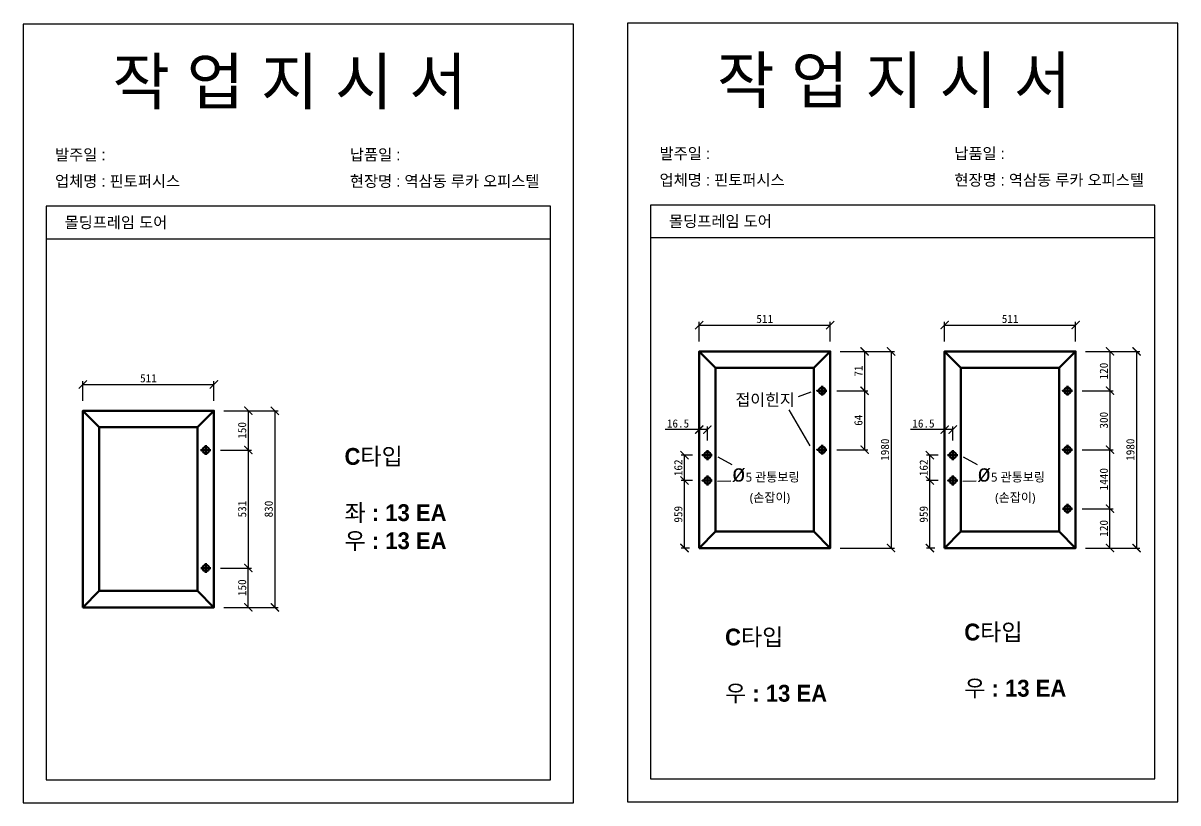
# Model space of a CAD drawing. Header units: millimetres. Extents: x -44117 to 256353, y -2095463 to 65325.
# Drawn here: x 5737 to 9262, y -18639 to -16260 of the extents above; entities that cross this region are included whole.
import ezdxf

# ---------------------------------------------------------------- set-up
doc = ezdxf.new("R2010")
doc.units = ezdxf.units.MM
doc.header["$LTSCALE"] = 10
doc.layers.add('Layer1', color=7, linetype='Continuous', lineweight=70)
doc.dimstyles.new('ISO-25', dxfattribs={"dimtxt": 2.5, "dimasz": 2.5, "dimexe": 1, "dimexo": 1, "dimtad": 1, "dimtxsty": 'Standard', "dimblk": 'ARCHTICK', "dimcen": 2.5, "dimadec": 0, "dimazin": 0, "dimtfac": 1, "dimtmove": 0, "dimatfit": 3, "dimfxl": 0, "dimarcsym": 0})

# ---------------------------------------------------------------- blocks, each defined once
blk = doc.blocks.new('_ArchTick')
at = {"color": 0, "linetype": 'ByBlock', "const_width": 0.15}
blk.add_lwpolyline([(-0.5, -0.5), (0.5, 0.5)], dxfattribs=at)
blk = doc.blocks.new('*D564')
at = {"color": 0, "lineweight": -2}
for p, q in [((5919.8, -17412.6), (5919.8, -17352.4)), ((5919.8, -17362.4), (6319.8, -17362.4)), ((6319.8, -17412.6), (6319.8, -17352.4))]:
    blk.add_line(p, q, dxfattribs=at)
at = {"layer": 'Defpoints', "color": 0}
for p in [(6319.8, -17362.4), (5919.8, -17442.6), (6319.8, -17442.6)]:
    blk.add_point(p, dxfattribs=at)
at = {"color": 0, "lineweight": -2, "xscale": 25, "yscale": 25, "zscale": 25, "rotation": 180}
blk.add_blockref('_ArchTick', (5919.8, -17362.4), dxfattribs=at)
at = {"color": 0, "lineweight": -2, "xscale": 25, "yscale": 25, "zscale": 25}
blk.add_blockref('_ArchTick', (6319.8, -17362.4), dxfattribs=at)
at = {"color": 0, "insert": (6119.8, -17343.6), "char_height": 25, "attachment_point": 5}
blk.add_mtext('511', dxfattribs=at)
blk = doc.blocks.new('*D565')
at = {"color": 0, "lineweight": -2}
for p, q in [((6339.8, -17922.6), (6434.7, -17922.6)), ((6424.7, -18042.6), (6424.7, -17922.6)), ((6349.8, -18042.6), (6434.7, -18042.6))]:
    blk.add_line(p, q, dxfattribs=at)
at = {"layer": 'Defpoints', "color": 0}
for p in [(6309.8, -17922.6), (6424.7, -17922.6), (6319.8, -18042.6)]:
    blk.add_point(p, dxfattribs=at)
at = {"color": 0, "lineweight": -2, "xscale": 25, "yscale": 25, "zscale": 25}
for p, rotation in [((6424.7, -17922.6), 90), ((6424.7, -18042.6), 270)]:
    blk.add_blockref('_ArchTick', p, dxfattribs=dict(at, rotation=rotation))
at = {"color": 0, "insert": (6405.9, -17982.6), "char_height": 25, "attachment_point": 5, "rotation": 90}
blk.add_mtext('150', dxfattribs=at)
blk = doc.blocks.new('*D546')
at = {"color": 0, "lineweight": -2}
for p, q in [((6349.8, -17442.6), (6434.7, -17442.6)), ((6424.7, -17442.6), (6424.7, -17562.6)), ((6339.8, -17562.6), (6434.7, -17562.6))]:
    blk.add_line(p, q, dxfattribs=at)
at = {"layer": 'Defpoints', "color": 0}
for p in [(6319.8, -17442.6), (6309.8, -17562.6), (6424.7, -17562.6)]:
    blk.add_point(p, dxfattribs=at)
at = {"color": 0, "lineweight": -2, "xscale": 25, "yscale": 25, "zscale": 25}
for p, rotation in [((6424.7, -17442.6), 90), ((6424.7, -17562.6), 270)]:
    blk.add_blockref('_ArchTick', p, dxfattribs=dict(at, rotation=rotation))
at = {"color": 0, "insert": (6405.9, -17502.6), "char_height": 25, "attachment_point": 5, "rotation": 90}
blk.add_mtext('150', dxfattribs=at)
blk = doc.blocks.new('*D547')
at = {"color": 0, "lineweight": -2}
for p, q in [((6349.8, -17442.6), (6515.7, -17442.6)), ((6505.7, -17442.6), (6505.7, -18042.6)), ((6349.8, -18042.6), (6515.7, -18042.6))]:
    blk.add_line(p, q, dxfattribs=at)
at = {"layer": 'Defpoints', "color": 0}
for p in [(6319.8, -17442.6), (6319.8, -18042.6), (6505.7, -18042.6)]:
    blk.add_point(p, dxfattribs=at)
at = {"color": 0, "lineweight": -2, "xscale": 25, "yscale": 25, "zscale": 25}
for p, rotation in [((6505.7, -17442.6), 90), ((6505.7, -18042.6), 270)]:
    blk.add_blockref('_ArchTick', p, dxfattribs=dict(at, rotation=rotation))
at = {"color": 0, "insert": (6487, -17742.6), "char_height": 25, "attachment_point": 5, "rotation": 90}
blk.add_mtext('830', dxfattribs=at)
blk = doc.blocks.new('*D566')
at = {"color": 0, "lineweight": -2}
for p, q in [((6339.8, -17562.6), (6434.7, -17562.6)), ((6424.7, -17562.6), (6424.7, -17922.6)), ((6339.8, -17922.6), (6434.7, -17922.6))]:
    blk.add_line(p, q, dxfattribs=at)
at = {"layer": 'Defpoints', "color": 0}
for p in [(6309.8, -17562.6), (6309.8, -17922.6), (6424.7, -17922.6)]:
    blk.add_point(p, dxfattribs=at)
at = {"color": 0, "lineweight": -2, "xscale": 25, "yscale": 25, "zscale": 25}
for p, rotation in [((6424.7, -17562.6), 90), ((6424.7, -17922.6), 270)]:
    blk.add_blockref('_ArchTick', p, dxfattribs=dict(at, rotation=rotation))
at = {"color": 0, "insert": (6405.9, -17742.6), "char_height": 25, "attachment_point": 5, "rotation": 90}
blk.add_mtext('531', dxfattribs=at)
blk = doc.blocks.new('*D567')
at = {"color": 0, "lineweight": -2}
for p, q in [((7801.1, -17231.5), (7801.1, -17171.2)), ((7801.1, -17181.2), (8201.1, -17181.2)), ((8201.1, -17231.5), (8201.1, -17171.2))]:
    blk.add_line(p, q, dxfattribs=at)
at = {"layer": 'Defpoints', "color": 0}
for p in [(8201.1, -17181.2), (7801.1, -17261.5), (8201.1, -17261.5)]:
    blk.add_point(p, dxfattribs=at)
at = {"color": 0, "lineweight": -2, "xscale": 25, "yscale": 25, "zscale": 25, "rotation": 180}
blk.add_blockref('_ArchTick', (7801.1, -17181.2), dxfattribs=at)
at = {"color": 0, "lineweight": -2, "xscale": 25, "yscale": 25, "zscale": 25}
blk.add_blockref('_ArchTick', (8201.1, -17181.2), dxfattribs=at)
at = {"color": 0, "insert": (8001.1, -17162.5), "char_height": 25, "attachment_point": 5}
blk.add_mtext('511', dxfattribs=at)
blk = doc.blocks.new('*D548')
at = {"color": 0, "lineweight": -2}
for p, q in [((8231.1, -17261.5), (8316, -17261.5)), ((8306, -17261.5), (8306, -17381.5)), ((8221.1, -17381.5), (8316, -17381.5))]:
    blk.add_line(p, q, dxfattribs=at)
at = {"layer": 'Defpoints', "color": 0}
for p in [(8201.1, -17261.5), (8191.1, -17381.5), (8306, -17381.5)]:
    blk.add_point(p, dxfattribs=at)
at = {"color": 0, "lineweight": -2, "xscale": 25, "yscale": 25, "zscale": 25}
for p, rotation in [((8306, -17261.5), 90), ((8306, -17381.5), 270)]:
    blk.add_blockref('_ArchTick', p, dxfattribs=dict(at, rotation=rotation))
at = {"color": 0, "insert": (8287.2, -17321.5), "char_height": 25, "attachment_point": 5, "rotation": 90}
blk.add_mtext('71', dxfattribs=at)
blk = doc.blocks.new('*D549')
at = {"color": 0, "lineweight": -2}
for p, q in [((8231.1, -17261.5), (8397, -17261.5)), ((8387, -17261.5), (8387, -17861.5)), ((8231.1, -17861.5), (8397, -17861.5))]:
    blk.add_line(p, q, dxfattribs=at)
at = {"layer": 'Defpoints', "color": 0}
for p in [(8201.1, -17261.5), (8201.1, -17861.5), (8387, -17861.5)]:
    blk.add_point(p, dxfattribs=at)
at = {"color": 0, "lineweight": -2, "xscale": 25, "yscale": 25, "zscale": 25}
for p, rotation in [((8387, -17261.5), 90), ((8387, -17861.5), 270)]:
    blk.add_blockref('_ArchTick', p, dxfattribs=dict(at, rotation=rotation))
at = {"color": 0, "insert": (8368.3, -17561.5), "char_height": 25, "attachment_point": 5, "rotation": 90}
blk.add_mtext('1980', dxfattribs=at)
blk = doc.blocks.new('*D550')
at = {"color": 0, "lineweight": -2}
for p, q in [((8221.1, -17381.5), (8316, -17381.5)), ((8306, -17381.5), (8306, -17561.5)), ((8221.1, -17561.5), (8316, -17561.5))]:
    blk.add_line(p, q, dxfattribs=at)
at = {"layer": 'Defpoints', "color": 0}
for p in [(8191.1, -17381.5), (8191.1, -17561.5), (8306, -17561.5)]:
    blk.add_point(p, dxfattribs=at)
at = {"color": 0, "lineweight": -2, "xscale": 25, "yscale": 25, "zscale": 25}
for p, rotation in [((8306, -17381.5), 90), ((8306, -17561.5), 270)]:
    blk.add_blockref('_ArchTick', p, dxfattribs=dict(at, rotation=rotation))
at = {"color": 0, "insert": (8287.2, -17471.5), "char_height": 25, "attachment_point": 5, "rotation": 90}
blk.add_mtext('64', dxfattribs=at)
blk = doc.blocks.new('*D551')
at = {"color": 0, "lineweight": -2}
for p, q in [((7781.1, -17655.6), (7746.2, -17655.6)), ((7756.2, -17861.5), (7756.2, -17655.6)), ((7771.1, -17861.5), (7746.2, -17861.5))]:
    blk.add_line(p, q, dxfattribs=at)
at = {"layer": 'Defpoints', "color": 0}
for p in [(7756.2, -17655.6), (7811.1, -17655.6), (7801.1, -17861.5)]:
    blk.add_point(p, dxfattribs=at)
at = {"color": 0, "lineweight": -2, "xscale": 25, "yscale": 25, "zscale": 25}
for p, rotation in [((7756.2, -17655.6), 90), ((7756.2, -17861.5), 270)]:
    blk.add_blockref('_ArchTick', p, dxfattribs=dict(at, rotation=rotation))
at = {"color": 0, "insert": (7737.4, -17758.6), "char_height": 25, "attachment_point": 5, "rotation": 90}
blk.add_mtext('959', dxfattribs=at)
blk = doc.blocks.new('*D552')
at = {"color": 0, "lineweight": -2}
for p, q in [((7781.1, -17578), (7746.2, -17578)), ((7756.2, -17655.6), (7756.2, -17578)), ((7781.1, -17655.6), (7746.2, -17655.6))]:
    blk.add_line(p, q, dxfattribs=at)
at = {"layer": 'Defpoints', "color": 0}
for p in [(7756.2, -17578), (7811.1, -17578), (7811.1, -17655.6)]:
    blk.add_point(p, dxfattribs=at)
at = {"color": 0, "lineweight": -2, "xscale": 25, "yscale": 25, "zscale": 25}
for p, rotation in [((7756.2, -17578), 90), ((7756.2, -17655.6), 270)]:
    blk.add_blockref('_ArchTick', p, dxfattribs=dict(at, rotation=rotation))
at = {"color": 0, "insert": (7737.4, -17616.8), "char_height": 25, "attachment_point": 5, "rotation": 90}
blk.add_mtext('162', dxfattribs=at)
blk = doc.blocks.new('*D553')
at = {"color": 0, "lineweight": -2}
for p, q in [((7801.1, -17500.3), (7697, -17500.3)), ((7801.1, -17533), (7801.1, -17490.3)), ((7826.1, -17500.3), (7801.1, -17500.3)), ((7826.1, -17533), (7826.1, -17490.3))]:
    blk.add_line(p, q, dxfattribs=at)
at = {"layer": 'Defpoints', "color": 0}
for p in [(7801.1, -17500.3), (7801.1, -17563), (7826.1, -17563)]:
    blk.add_point(p, dxfattribs=at)
at = {"color": 0, "lineweight": -2, "xscale": 25, "yscale": 25, "zscale": 25, "rotation": 180}
blk.add_blockref('_ArchTick', (7801.1, -17500.3), dxfattribs=at)
at = {"color": 0, "lineweight": -2, "xscale": 25, "yscale": 25, "zscale": 25}
blk.add_blockref('_ArchTick', (7826.1, -17500.3), dxfattribs=at)
at = {"color": 0, "insert": (7736.5, -17481.6), "char_height": 25, "attachment_point": 5}
blk.add_mtext('16.5', dxfattribs=at)
blk = doc.blocks.new('*D558')
at = {"color": 0, "lineweight": -2}
for p, q in [((8550.3, -17231.5), (8550.3, -17171.2)), ((8550.3, -17181.2), (8950.3, -17181.2)), ((8950.3, -17231.5), (8950.3, -17171.2))]:
    blk.add_line(p, q, dxfattribs=at)
at = {"layer": 'Defpoints', "color": 0}
for p in [(8950.3, -17181.2), (8550.3, -17261.5), (8950.3, -17261.5)]:
    blk.add_point(p, dxfattribs=at)
at = {"color": 0, "lineweight": -2, "xscale": 25, "yscale": 25, "zscale": 25, "rotation": 180}
blk.add_blockref('_ArchTick', (8550.3, -17181.2), dxfattribs=at)
at = {"color": 0, "lineweight": -2, "xscale": 25, "yscale": 25, "zscale": 25}
blk.add_blockref('_ArchTick', (8950.3, -17181.2), dxfattribs=at)
at = {"color": 0, "insert": (8750.3, -17162.5), "char_height": 25, "attachment_point": 5}
blk.add_mtext('511', dxfattribs=at)
blk = doc.blocks.new('*D538')
at = {"color": 0, "lineweight": -2}
for p, q in [((8980.3, -17261.5), (9065.1, -17261.5)), ((9055.1, -17261.5), (9055.1, -17381.5)), ((8970.3, -17381.5), (9065.1, -17381.5))]:
    blk.add_line(p, q, dxfattribs=at)
at = {"layer": 'Defpoints', "color": 0}
for p in [(8950.3, -17261.5), (8940.3, -17381.5), (9055.1, -17381.5)]:
    blk.add_point(p, dxfattribs=at)
at = {"color": 0, "lineweight": -2, "xscale": 25, "yscale": 25, "zscale": 25}
for p, rotation in [((9055.1, -17261.5), 90), ((9055.1, -17381.5), 270)]:
    blk.add_blockref('_ArchTick', p, dxfattribs=dict(at, rotation=rotation))
at = {"color": 0, "insert": (9036.4, -17321.5), "char_height": 25, "attachment_point": 5, "rotation": 90}
blk.add_mtext('120', dxfattribs=at)
blk = doc.blocks.new('*D539')
at = {"color": 0, "lineweight": -2}
for p, q in [((8980.3, -17261.5), (9146.2, -17261.5)), ((9136.2, -17261.5), (9136.2, -17861.5)), ((8980.3, -17861.5), (9146.2, -17861.5))]:
    blk.add_line(p, q, dxfattribs=at)
at = {"layer": 'Defpoints', "color": 0}
for p in [(8950.3, -17261.5), (8950.3, -17861.5), (9136.2, -17861.5)]:
    blk.add_point(p, dxfattribs=at)
at = {"color": 0, "lineweight": -2, "xscale": 25, "yscale": 25, "zscale": 25}
for p, rotation in [((9136.2, -17261.5), 90), ((9136.2, -17861.5), 270)]:
    blk.add_blockref('_ArchTick', p, dxfattribs=dict(at, rotation=rotation))
at = {"color": 0, "insert": (9117.4, -17561.5), "char_height": 25, "attachment_point": 5, "rotation": 90}
blk.add_mtext('1980', dxfattribs=at)
blk = doc.blocks.new('*D540')
at = {"color": 0, "lineweight": -2}
for p, q in [((8970.3, -17381.5), (9065.1, -17381.5)), ((9055.1, -17381.5), (9055.1, -17561.5)), ((8970.3, -17561.5), (9065.1, -17561.5))]:
    blk.add_line(p, q, dxfattribs=at)
at = {"layer": 'Defpoints', "color": 0}
for p in [(8940.3, -17381.5), (8940.3, -17561.5), (9055.1, -17561.5)]:
    blk.add_point(p, dxfattribs=at)
at = {"color": 0, "lineweight": -2, "xscale": 25, "yscale": 25, "zscale": 25}
for p, rotation in [((9055.1, -17381.5), 90), ((9055.1, -17561.5), 270)]:
    blk.add_blockref('_ArchTick', p, dxfattribs=dict(at, rotation=rotation))
at = {"color": 0, "insert": (9036.4, -17471.5), "char_height": 25, "attachment_point": 5, "rotation": 90}
blk.add_mtext('300', dxfattribs=at)
blk = doc.blocks.new('*D559')
at = {"color": 0, "lineweight": -2}
for p, q in [((8530.3, -17655.6), (8495.3, -17655.6)), ((8505.3, -17861.5), (8505.3, -17655.6)), ((8520.3, -17861.5), (8495.3, -17861.5))]:
    blk.add_line(p, q, dxfattribs=at)
at = {"layer": 'Defpoints', "color": 0}
for p in [(8505.3, -17655.6), (8560.3, -17655.6), (8550.3, -17861.5)]:
    blk.add_point(p, dxfattribs=at)
at = {"color": 0, "lineweight": -2, "xscale": 25, "yscale": 25, "zscale": 25}
for p, rotation in [((8505.3, -17655.6), 90), ((8505.3, -17861.5), 270)]:
    blk.add_blockref('_ArchTick', p, dxfattribs=dict(at, rotation=rotation))
at = {"color": 0, "insert": (8486.6, -17758.6), "char_height": 25, "attachment_point": 5, "rotation": 90}
blk.add_mtext('959', dxfattribs=at)
blk = doc.blocks.new('*D560')
at = {"color": 0, "lineweight": -2}
for p, q in [((8530.3, -17578), (8495.3, -17578)), ((8505.3, -17655.6), (8505.3, -17578)), ((8530.3, -17655.6), (8495.3, -17655.6))]:
    blk.add_line(p, q, dxfattribs=at)
at = {"layer": 'Defpoints', "color": 0}
for p in [(8505.3, -17578), (8560.3, -17578), (8560.3, -17655.6)]:
    blk.add_point(p, dxfattribs=at)
at = {"color": 0, "lineweight": -2, "xscale": 25, "yscale": 25, "zscale": 25}
for p, rotation in [((8505.3, -17578), 90), ((8505.3, -17655.6), 270)]:
    blk.add_blockref('_ArchTick', p, dxfattribs=dict(at, rotation=rotation))
at = {"color": 0, "insert": (8486.6, -17616.8), "char_height": 25, "attachment_point": 5, "rotation": 90}
blk.add_mtext('162', dxfattribs=at)
blk = doc.blocks.new('*D561')
at = {"color": 0, "lineweight": -2}
for p, q in [((8550.3, -17500.3), (8446.1, -17500.3)), ((8550.3, -17533), (8550.3, -17490.3)), ((8575.3, -17500.3), (8550.3, -17500.3)), ((8575.3, -17533), (8575.3, -17490.3))]:
    blk.add_line(p, q, dxfattribs=at)
at = {"layer": 'Defpoints', "color": 0}
for p in [(8550.3, -17500.3), (8550.3, -17563), (8575.3, -17563)]:
    blk.add_point(p, dxfattribs=at)
at = {"color": 0, "lineweight": -2, "xscale": 25, "yscale": 25, "zscale": 25, "rotation": 180}
blk.add_blockref('_ArchTick', (8550.3, -17500.3), dxfattribs=at)
at = {"color": 0, "lineweight": -2, "xscale": 25, "yscale": 25, "zscale": 25}
blk.add_blockref('_ArchTick', (8575.3, -17500.3), dxfattribs=at)
at = {"color": 0, "insert": (8485.7, -17481.6), "char_height": 25, "attachment_point": 5}
blk.add_mtext('16.5', dxfattribs=at)
blk = doc.blocks.new('*D554')
at = {"color": 0, "lineweight": -2}
for p, q in [((8970.3, -17741.5), (9065.1, -17741.5)), ((9055.1, -17861.5), (9055.1, -17741.5)), ((8980.3, -17861.5), (9065.1, -17861.5))]:
    blk.add_line(p, q, dxfattribs=at)
at = {"layer": 'Defpoints', "color": 0}
for p in [(8940.3, -17741.5), (9055.1, -17741.5), (8950.3, -17861.5)]:
    blk.add_point(p, dxfattribs=at)
at = {"color": 0, "lineweight": -2, "xscale": 25, "yscale": 25, "zscale": 25}
for p, rotation in [((9055.1, -17741.5), 90), ((9055.1, -17861.5), 270)]:
    blk.add_blockref('_ArchTick', p, dxfattribs=dict(at, rotation=rotation))
at = {"color": 0, "insert": (9036.4, -17801.5), "char_height": 25, "attachment_point": 5, "rotation": 90}
blk.add_mtext('120', dxfattribs=at)
blk = doc.blocks.new('*D535')
at = {"color": 0, "lineweight": -2}
for p, q in [((8970.3, -17561.5), (9065.1, -17561.5)), ((9055.1, -17741.5), (9055.1, -17561.5)), ((8970.3, -17741.5), (9065.1, -17741.5))]:
    blk.add_line(p, q, dxfattribs=at)
at = {"layer": 'Defpoints', "color": 0}
for p in [(8940.3, -17561.5), (9055.1, -17561.5), (8940.3, -17741.5)]:
    blk.add_point(p, dxfattribs=at)
at = {"color": 0, "lineweight": -2, "xscale": 25, "yscale": 25, "zscale": 25}
for p, rotation in [((9055.1, -17561.5), 90), ((9055.1, -17741.5), 270)]:
    blk.add_blockref('_ArchTick', p, dxfattribs=dict(at, rotation=rotation))
at = {"color": 0, "insert": (9036.4, -17651.5), "char_height": 25, "attachment_point": 5, "rotation": 90}
blk.add_mtext('1440', dxfattribs=at)

msp = doc.modelspace()

# ---------------------------------------------------------------- linework, layer by layer
for p, q in [((9192.48239, -16814.79362), (7652.48239, -16814.79362)), ((7347.12749, -16818.53082), (5807.12749, -16818.53082)), ((7347.12749, -16918.53082), (5807.12749, -16918.53082)), ((9192.48239, -16914.79362), (7652.48239, -16914.79362)), ((8141.58453, -17385.69569), (8103.66876, -17400.27088)), ((8139.92246, -17549.97539), (8076.11297, -17439.91578)), ((7857.60991, -17583.00207), (7900.7127, -17606.28717)), ((8606.74287, -17583.00207), (8649.84566, -17606.28717)), ((7856.88012, -17657.39823), (7897.90934, -17656.95615)), ((8606.01308, -17657.39823), (8647.0423, -17656.95615))]:
    msp.add_line(p, q)
for points in [[(5737.12749, -18639.3611), (7417.12749, -18639.3611), (7417.12749, -16263.3611), (5737.12749, -16263.3611)], [(7582.48239, -18635.6239), (9262.48239, -18635.6239), (9262.48239, -16259.6239), (7582.48239, -16259.6239)]]:
    msp.add_lwpolyline(points, close=True)
for points in [[(7652.48239, -16814.79362), (7652.48239, -18565.6239), (9192.48239, -18565.6239), (9192.48239, -16814.79362)], [(5807.12749, -16818.53082), (5807.12749, -18569.3611), (7347.12749, -18569.3611), (7347.12749, -16818.53082)]]:
    msp.add_lwpolyline(points)
at = {"layer": 'Layer1'}
for p, q in [((7851.12907, -17311.50411), (7801.12907, -17261.50411)), ((8151.12907, -17311.50411), (8201.12907, -17261.50411)), ((8600.26202, -17311.50411), (8550.26202, -17261.50411)), ((8900.26202, -17311.50411), (8950.26202, -17261.50411)), ((8176.12907, -17366.50411), (8176.12907, -17396.50411)), ((8925.26202, -17366.50411), (8925.26202, -17396.50411)), ((5969.82932, -17492.64863), (5919.82932, -17442.64863)), ((6269.82932, -17492.64863), (6319.82932, -17442.64863)), ((6294.82932, -17547.64863), (6294.82932, -17577.64863)), ((8176.12907, -17546.50411), (8176.12907, -17576.50411)), ((8925.26202, -17546.50411), (8925.26202, -17576.50411)), ((7826.12907, -17562.99007), (7826.12907, -17592.99007)), ((8575.26202, -17562.99007), (8575.26202, -17592.99007)), ((7826.12907, -17640.61293), (7826.12907, -17670.61293)), ((8575.26202, -17640.61293), (8575.26202, -17670.61293)), ((8925.26202, -17726.50411), (8925.26202, -17756.50411)), ((8940.26202, -17741.50411), (8910.26202, -17741.50411)), ((7851.12907, -17811.50411), (7801.12907, -17861.50411)), ((8201.12907, -17861.50411), (8151.12907, -17811.50411)), ((8600.26202, -17811.50411), (8550.26202, -17861.50411)), ((8950.26202, -17861.50411), (8900.26202, -17811.50411)), ((6294.82932, -17907.64863), (6294.82932, -17937.64863)), ((6309.82932, -17922.64863), (6279.82932, -17922.64863)), ((5969.82932, -17992.64863), (5919.82932, -18042.64863)), ((6319.82932, -18042.64863), (6269.82932, -17992.64863))]:
    msp.add_line(p, q, dxfattribs=at)
for points in [[(7801.12907, -17861.50411), (8201.12907, -17861.50411), (8201.12907, -17261.50411), (7801.12907, -17261.50411)], [(8550.26202, -17861.50411), (8950.26202, -17861.50411), (8950.26202, -17261.50411), (8550.26202, -17261.50411)], [(7851.12907, -17811.50411), (8151.12907, -17811.50411), (8151.12907, -17311.50411), (7851.12907, -17311.50411)], [(8600.26202, -17811.50411), (8900.26202, -17811.50411), (8900.26202, -17311.50411), (8600.26202, -17311.50411)], [(8191.12907, -17381.50411), (8161.12907, -17381.50411)], [(8940.26202, -17381.50411), (8910.26202, -17381.50411)], [(5919.82932, -18042.64863), (6319.82932, -18042.64863), (6319.82932, -17442.64863), (5919.82932, -17442.64863)], [(5969.82932, -17992.64863), (6269.82932, -17992.64863), (6269.82932, -17492.64863), (5969.82932, -17492.64863)], [(6309.82932, -17562.64863), (6279.82932, -17562.64863)], [(7841.12907, -17577.99007), (7811.12907, -17577.99007)], [(8191.12907, -17561.50411), (8161.12907, -17561.50411)], [(8590.26202, -17577.99007), (8560.26202, -17577.99007)], [(8940.26202, -17561.50411), (8910.26202, -17561.50411)], [(7841.12907, -17655.61293), (7811.12907, -17655.61293)], [(8590.26202, -17655.61293), (8560.26202, -17655.61293)]]:
    msp.add_lwpolyline(points, close=True, dxfattribs=at)
for centre in [(8176.12907, -17381.50411), (8925.26202, -17381.50411), (6294.82932, -17562.64863), (8176.12907, -17561.50411), (8925.26202, -17561.50411), (7826.12907, -17577.99007), (8575.26202, -17577.99007), (7826.12907, -17655.61293), (8575.26202, -17655.61293), (8925.26202, -17741.50411), (6294.82932, -17922.64863)]:
    msp.add_circle(centre, 10, dxfattribs=at)

# ---------------------------------------------------------------- texts
at = {"attachment_point": 1}
for s, heights, insert, char_height in [('{\\fGulim|b0|i0|c129|p50;작 업 지 시 서}', [-155.84554], (6009.9341, -16367.52361), 140), ('{\\fGulim|b0|i0|c129|p50;작 업 지 시 서}', [-155.84554], (7855.28899, -16363.78641), 140), ('{\\fGulim|b0|i0|c129|p50;발주일 :}', [-38.18216], (7680.07964, -16640.50683), 34.3), ('{\\fGulim|b0|i0|c129|p50;납품일 :}', [-37.67976], (8580.05762, -16640.50683), 34.3), ('{\\fGulim|b0|i0|c129|p50;발주일 :}', [-38.18216], (5834.72474, -16644.24403), 34.3), ('{\\fGulim|b0|i0|c129|p50;납품일 :}', [-37.67976], (6734.70272, -16644.24403), 34.3), ('{\\fGulim|b0|i0|c129|p50;업체명 : 핀토퍼시스}', [-38.2735], (5834.72474, -16724.90021), 34.3), ('{\\fGulim|b0|i0|c129|p50;현장명 : 역삼동 루카 오피스텔}', [-38.31917], (6734.70272, -16724.90021), 34.3), ('{\\fGulim|b0|i0|c129|p50;업체명 : 핀토퍼시스}', [-38.2735], (7680.07964, -16721.16301), 34.3), ('{\\fGulim|b0|i0|c129|p50;현장명 : 역삼동 루카 오피스텔}', [-38.31917], (8580.05762, -16721.16301), 34.3), ('{\\fGulim|b0|i0|c129|p50;몰딩프레임 도어}', [-38.31917], (5863.68733, -16850.76878), 34.3), ('{\\fGulim|b0|i0|c129|p50;몰딩프레임 도어}', [-38.31917], (7709.04222, -16847.03159), 34.3), ('{\\fGulim|b1|i0|c129|p50;접이힌지}', [-40.01667], (7911.81938, -17391.1904), 36.015), ('{\\fGulim|b1|i0|c129|p50;C타입\\P\\P좌 : 13 EA\\P우 : 13 EA}', [-318.15972], (6718.38394, -17556.26437), 51.45), ('{\\fDotum|b0|i0|c129|p50;\\H1.4583x;ø\\fMalgun Gothic|b0|i0|c129|p50;\\H0.51429x;5 관통보링\\P      (손잡이)}', [-120.25513], (7900.7127, -17606.28717), 36.015), ('{\\fDotum|b0|i0|c129|p50;\\H1.4583x;ø\\fMalgun Gothic|b0|i0|c129|p50;\\H0.51429x;5 관통보링\\P      (손잡이)}', [-120.25513], (8649.84566, -17606.28717), 36.015), ('{\\fGulim|b1|i0|c129|p50;C타입\\P\\P우 : 13 EA}', [-230.09583], (7880.11473, -18107.47254), 51.45), ('{\\fGulim|b1|i0|c129|p50;C타입\\P\\P우 : 13 EA}', [-230.09583], (8610.34551, -18092.16117), 51.45)]:
    msp.add_mtext_dynamic_manual_height_columns(s, width=3307.3198183, gutter_width=12.5, heights=heights, dxfattribs=dict(at, insert=insert, char_height=char_height))

# ---------------------------------------------------------------- dimensions: what is measured, and where the dimension line sits
for base, p1, p2, text, picture, middle in [((8201.12907, -17181.24432), (7801.12907, -17261.50411), (8201.12907, -17261.50411), '511', '*D567', (8001.12907, -17162.49432)), ((8950.26202, -17181.24432), (8550.26202, -17261.50411), (8950.26202, -17261.50411), '511', '*D558', (8750.26202, -17162.49432)), ((6319.82932, -17362.38883), (5919.82932, -17442.64863), (6319.82932, -17442.64863), '511', '*D564', (6119.82932, -17343.63883)), ((7801.12907, -17500.30623), (7826.12907, -17562.99007), (7801.12907, -17562.99007), '16.5', '*D553', (7736.54573, -17481.55623)), ((8550.26202, -17500.30623), (8575.26202, -17562.99007), (8550.26202, -17562.99007), '16.5', '*D561', (8485.67869, -17481.55623))]:
    dim = msp.add_linear_dim(base=base, p1=p1, p2=p2, text=text, dimstyle='ISO-25', override={"dimscale": 10, "dimexo": 3})
    dim.commit()
    dim.dimension.update_dxf_attribs({"geometry": picture, "text_midpoint": middle})
for base, p1, p2, text, override, picture, middle in [((8305.97438, -17381.50411), (8201.12907, -17261.50411), (8191.12907, -17381.50411), '71', {"dimscale": 10, "dimexo": 3}, '*D548', (8287.22438, -17321.50411)), ((8387.04906, -17861.50411), (8201.12907, -17261.50411), (8201.12907, -17861.50411), '1980', {"dimscale": 10, "dimexo": 3}, '*D549', (8368.29906, -17561.50411)), ((9055.10734, -17381.50411), (8950.26202, -17261.50411), (8940.26202, -17381.50411), '120', {"dimscale": 10, "dimexo": 3}, '*D538', (9036.35734, -17321.50411)), ((9136.18202, -17861.50411), (8950.26202, -17261.50411), (8950.26202, -17861.50411), '1980', {"dimscale": 10, "dimexo": 3}, '*D539', (9117.43202, -17561.50411)), ((8305.97438, -17561.50411), (8191.12907, -17381.50411), (8191.12907, -17561.50411), '64', {"dimscale": 10, "dimexo": 3}, '*D550', (8287.22438, -17471.50411)), ((9055.10734, -17561.50411), (8940.26202, -17381.50411), (8940.26202, -17561.50411), '300', {"dimscale": 10, "dimexo": 3}, '*D540', (9036.35734, -17471.50411)), ((6424.67464, -17562.64863), (6319.82932, -17442.64863), (6309.82932, -17562.64863), '150', {"dimscale": 10, "dimexo": 3}, '*D546', (6405.92464, -17502.64863)), ((6505.74931, -18042.64863), (6319.82932, -17442.64863), (6319.82932, -18042.64863), '830', {"dimscale": 10, "dimexo": 3}, '*D547', (6486.99931, -17742.64863)), ((6424.67464, -17922.64863), (6309.82932, -17562.64863), (6309.82932, -17922.64863), '531', {"dimscale": 10, "dimexo": 3}, '*D566', (6405.92464, -17742.64863)), ((9055.10734, -17561.50411), (8940.26202, -17741.50411), (8940.26202, -17561.50411), '1440', {"dimscale": 10, "dimexo": 3}, '*D535', (9036.35734, -17651.50411)), ((7756.18586, -17577.99007), (7811.12907, -17655.61293), (7811.12907, -17577.99007), '162', {"dimscale": 10, "dimexo": 3, "dimtmove": 1}, '*D552', (7737.43586, -17616.8015)), ((8505.31881, -17577.99007), (8560.26202, -17655.61293), (8560.26202, -17577.99007), '162', {"dimscale": 10, "dimexo": 3, "dimtmove": 1}, '*D560', (8486.56881, -17616.8015)), ((7756.18586, -17655.61293), (7801.12907, -17861.50411), (7811.12907, -17655.61293), '959', {"dimscale": 10, "dimexo": 3}, '*D551', (7737.43586, -17758.55852)), ((8505.31881, -17655.61293), (8550.26202, -17861.50411), (8560.26202, -17655.61293), '959', {"dimscale": 10, "dimexo": 3}, '*D559', (8486.56881, -17758.55852)), ((9055.10734, -17741.50411), (8950.26202, -17861.50411), (8940.26202, -17741.50411), '120', {"dimscale": 10, "dimexo": 3}, '*D554', (9036.35734, -17801.50411)), ((6424.67464, -17922.64863), (6319.82932, -18042.64863), (6309.82932, -17922.64863), '150', {"dimscale": 10, "dimexo": 3}, '*D565', (6405.92464, -17982.64863))]:
    dim = msp.add_linear_dim(base=base, p1=p1, p2=p2, angle=90, text=text, dimstyle='ISO-25', override=override)
    dim.commit()
    dim.dimension.update_dxf_attribs({"geometry": picture, "text_midpoint": middle})

doc.saveas('drawing.dxf')
